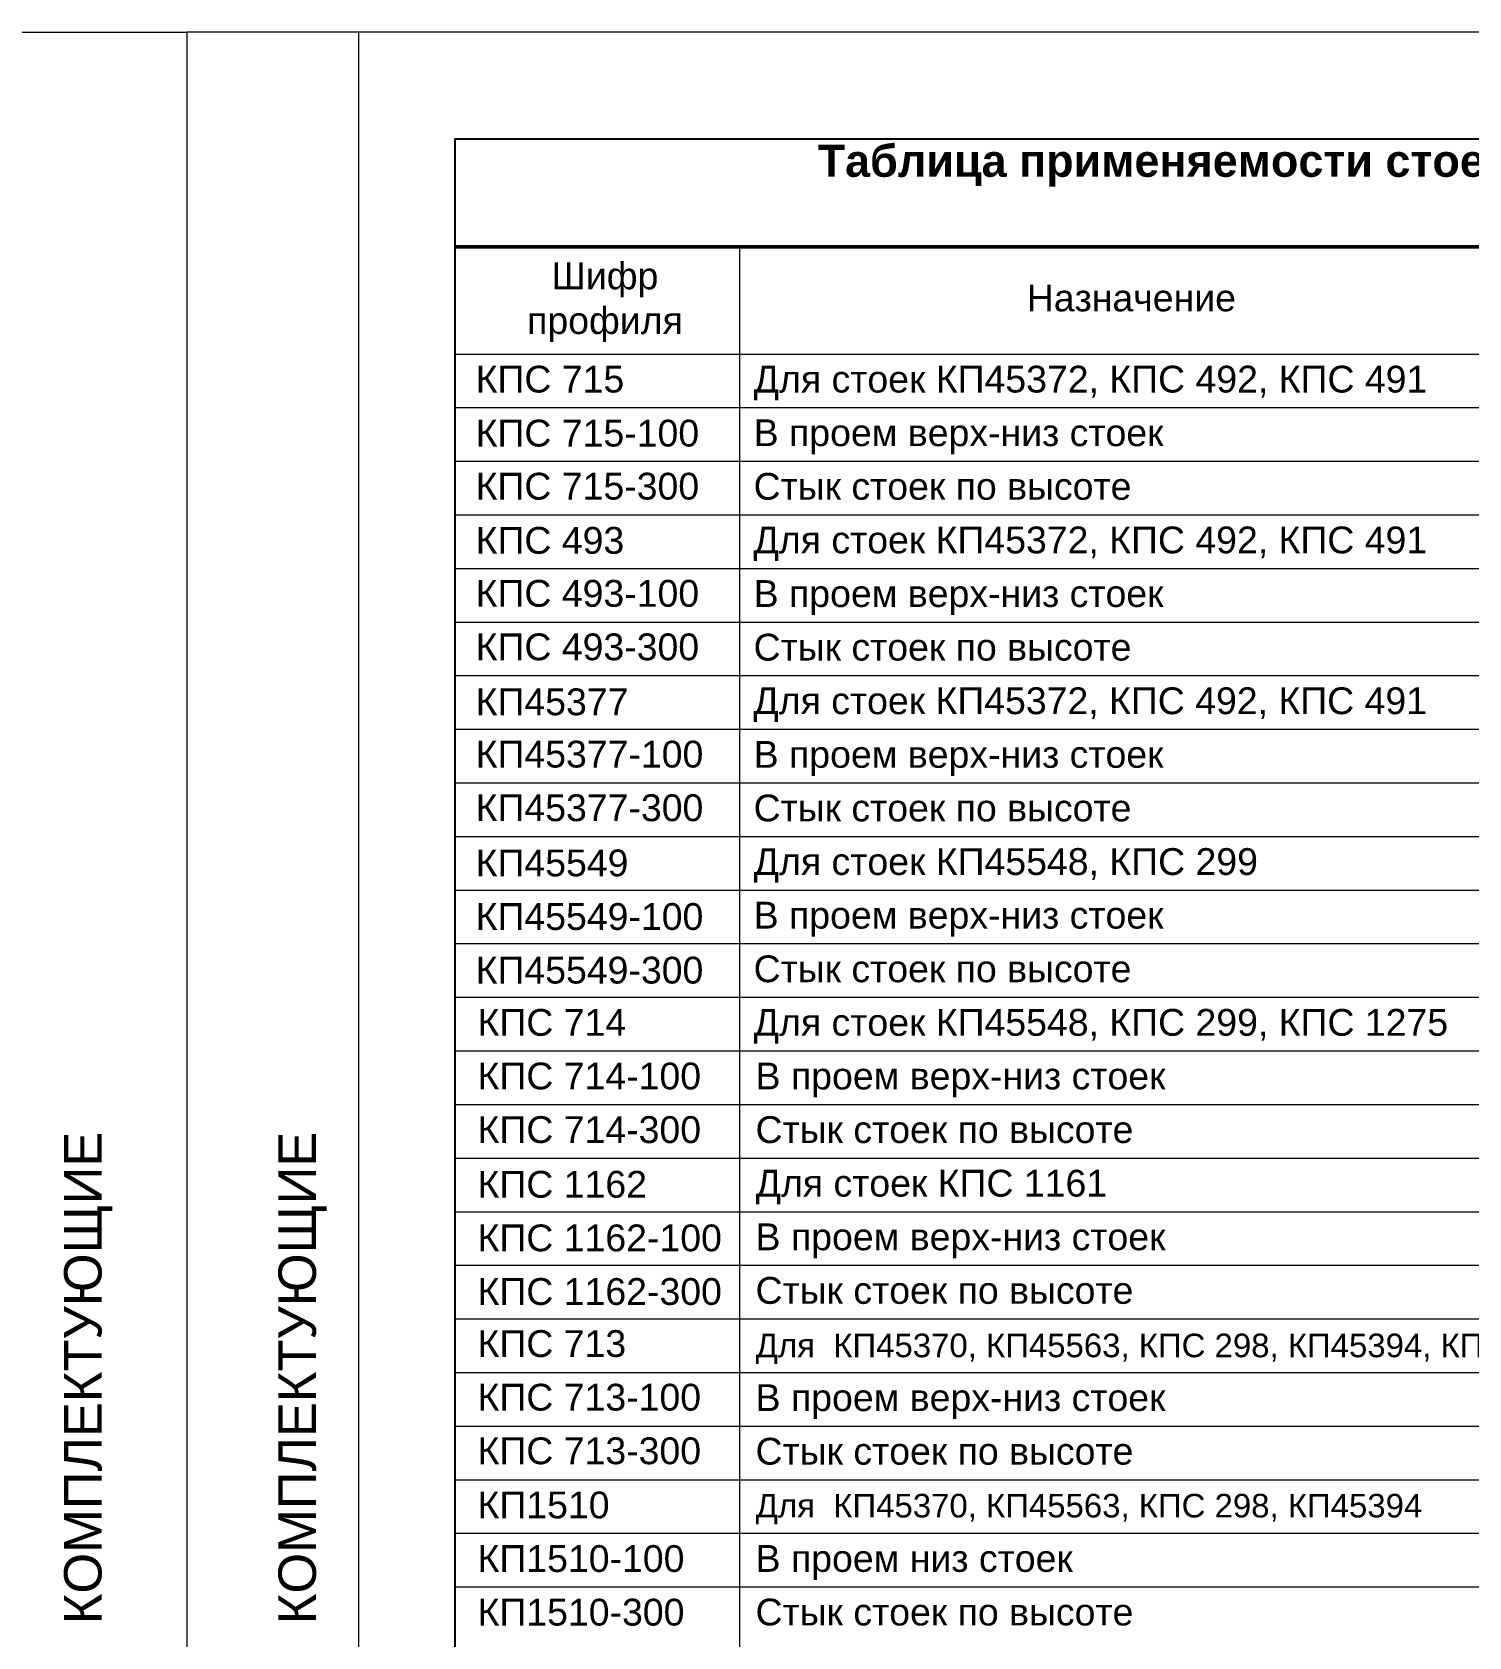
# Model space of a CAD drawing. Extents: x -37 to 4620, y -49 to 348.
# Drawn here: x 615.6 to 749.6, y 147.3 to 297 of the extents above; entities that cross this region are included whole.
import ezdxf

# ---------------------------------------------------------------- set-up
doc = ezdxf.new("R2010")
doc.units = 0
doc.header["$LTSCALE"] = 5
doc.layers.get('0').update_dxf_attribs({"linetype": 'CONTINUOUS', "lineweight": 30})
for name, color, linetype, lineweight in [('3', 1, 'CONTINUOUS', 20), ('4', 160, 'CONTINUOUS', 18), ('Рамки', 1, 'CONTINUOUS', 15), ('Текстовый', 7, 'CONTINUOUS', 9)]:
    doc.layers.add(name, color=color, linetype=linetype, lineweight=lineweight)
doc.layers.add('Скрытые', color=14, linetype='CONTINUOUS', plot=False)
doc.styles.add('Каталожный', font='arial.ttf', dxfattribs={"height": 2.5})
doc.styles.add('Фирм', font='arial.ttf', dxfattribs={"height": 3.5})

msp = doc.modelspace()

# ---------------------------------------------------------------- linework, layer by layer
at = {"linetype": 'Continuous', "lineweight": 50}
msp.add_line((655, 276.974), (820, 276.98, 0.033), dxfattribs=at)
at = {"layer": '3', "color": 0, "linetype": 'Continuous'}
msp.add_line((655, 266.974, -764.744), (820, 266.974), dxfattribs=at)
at = {"layer": '4', "linetype": 'Continuous'}
msp.add_line((646, 297), (646, 0), dxfattribs=at)
at = {"layer": 'Рамки'}
msp.add_line((655, 276.974), (655.001, 26.973, -0.004), dxfattribs=at)
at = {"layer": 'Рамки', "linetype": 'Continuous'}
for p, q in [((681.552, 276.975), (681.552, 26.974)), ((655, 261.973), (785.616, 261.974)), ((655, 256.973), (785.616, 256.974)), ((655, 251.973), (820, 251.974)), ((655, 246.973), (785.616, 246.974)), ((655, 241.973), (785.616, 241.974)), ((655, 236.973), (820, 236.974)), ((655, 231.973), (785.616, 231.974)), ((655, 226.973), (785.616, 226.974)), ((655, 221.973), (820, 221.974)), ((655, 216.973), (785.616, 216.974)), ((655, 211.973), (785.616, 211.974)), ((655, 206.973), (820, 206.974)), ((655, 201.973), (785.616, 201.974)), ((655, 196.973), (785.616, 196.974)), ((655, 191.973), (820, 191.974)), ((655, 186.973), (785.616, 186.974)), ((655, 181.973), (785.616, 181.974)), ((655, 176.973), (820, 176.974)), ((655, 171.973), (785.616, 171.974)), ((655, 166.973), (785.616, 166.974)), ((655, 161.973), (820, 161.974)), ((655, 156.973), (785.616, 156.974)), ((655, 151.973), (785.616, 151.974))]:
    msp.add_line(p, q, dxfattribs=at)
for points in [[(420, 297), (630, 297), (630, 0), (420, 0)], [(840, 297), (630, 297), (630, 0), (840, 0)]]:
    msp.add_lwpolyline(points, close=True, dxfattribs=at)
at = {"layer": 'Скрытые', "linetype": 'Continuous'}
msp.add_lwpolyline([(820, 10), (820, 287), (655, 287), (655, 10)], close=True, dxfattribs=at)

# ---------------------------------------------------------------- texts
at = {"layer": 'Текстовый', "style": 'Фирм'}
for p in [(622.043, 148.5), (642.043, 148.5)]:
    msp.add_text('КОМПЛЕКТУЮЩИЕ', height=3.5, rotation=90, dxfattribs=at).set_placement(p)
at = {"layer": 'Текстовый', "color": 1, "linetype": 'Continuous', "attachment_point": 1, "style": 'Каталожный'}
for s, insert, char_height, width in [('\\pxqc;{\\fArial|b1|i0|c204|p34;\\C256;Таблица применяемости стоечных закладных}', (654.803, 286.5), 3, 165), ('\\pxqc;Шифр профиля', (659.474, 275.51), 2.5, 19.07565), ('\\pxqc;Назначение', (708.59, 273.454), 2.5, 19.07565), ('\\pxql;КПС 715', (656.946, 265.881), 2.5, 15.84446), ('\\pxql;Для стоек КП45372, КПС 492, КПС 491', (682.888, 265.88), 2.5, 68.83715), ('\\pxql;КПС 715-100', (656.946, 260.844), 2.5, 25.49315), ('\\pxql;В проем верх-низ стоек', (682.884, 260.88), 2.5, 52.11519), ('\\pxql;КПС 715-300', (656.946, 255.895), 2.5, 24.08935), ('\\pxql;Стык стоек по высоте', (682.879, 255.88), 2.5, 52.11519), ('\\pxql;КПС 493', (656.947, 250.839), 2.5, 15.84446), ('\\pxql;Для стоек КП45372, КПС 492, КПС 491', (682.875, 250.88), 2.5, 68.83715), ('\\pxql;КПС 493-100', (656.947, 245.899), 2.5, 25.49315), ('\\pxql;В проем верх-низ стоек', (682.884, 245.879), 2.5, 52.11519), ('\\pxql;КПС 493-300', (656.947, 240.909), 2.5, 24.08935), ('\\pxql;Стык стоек по высоте', (682.879, 240.879), 2.5, 52.11519), ('\\pxql;КП45377', (656.947, 235.781), 2.5, 15.84446), ('\\pxql;Для стоек КП45372, КПС 492, КПС 491', (682.861, 235.88), 2.5, 68.83715), ('\\pxql;КП45377-100', (656.947, 230.902), 2.5, 25.49315), ('\\pxql;В проем верх-низ стоек', (682.884, 230.879), 2.5, 52.11519), ('\\pxql;КП45377-300', (656.947, 225.902), 2.5, 24.08935), ('\\pxql;Стык стоек по высоте', (682.879, 225.879), 2.5, 52.11519), ('\\pxql;КП45549', (656.947, 220.754), 2.5, 15.84446), ('\\pxql;Для стоек КП45548, КПС 299', (682.889, 220.88), 2.5, 52.11519), ('\\pxql;КП45549-100', (656.947, 215.754), 2.5, 25.49315), ('\\pxql;В проем верх-низ стоек', (682.884, 215.879), 2.5, 52.11519), ('\\pxql;КП45549-300', (656.947, 210.754), 2.5, 24.08935), ('\\pxql;Стык стоек по высоте', (682.879, 210.879), 2.5, 52.11519), ('\\pxql;КПС 714', (657.127, 205.879), 2.5, 15.84446), ('\\pxql;Для стоек КП45548, КПС 299, КПС 1275', (682.889, 205.88), 2.5, 67.81268), ('\\pxql;КПС 714-100', (657.127, 200.879), 2.5, 25.49315), ('\\pxql;В проем верх-низ стоек', (683.065, 200.879), 2.5, 52.11519), ('\\pxql;КПС 714-300', (657.127, 195.879), 2.5, 24.08935), ('\\pxql;Стык стоек по высоте', (683.06, 195.879), 2.5, 52.11519), ('\\pxql;КПС 1162', (657.127, 190.778), 2.5, 15.84446), ('\\pxql;Для стоек КПС 1161', (683.069, 190.88), 2.5, 62.19425), ('\\pxql;КПС 1162-100', (657.127, 185.778), 2.5, 25.49315), ('\\pxql;В проем верх-низ стоек', (683.065, 185.879), 2.5, 52.11519), ('\\pxql;КПС 1162-300', (657.127, 180.778), 2.5, 24.08935), ('\\pxql;Стык стоек по высоте', (683.06, 180.879), 2.5, 52.11519), ('\\pxql;КПС 713', (657.127, 175.92), 2.5, 15.84446), ('\\pxql;Для  КП45370, КП45563, КПС 298, КП45394, КПС 1272', (683.069, 175.598), 2.2, 78.57371), ('\\pxql;КПС 713-100', (657.127, 170.92), 2.5, 25.49315), ('\\pxql;В проем верх-низ стоек', (683.065, 170.879), 2.5, 52.11519), ('\\pxql;КПС 713-300', (657.127, 165.92), 2.5, 24.08935), ('\\pxql;Стык стоек по высоте', (683.06, 165.879), 2.5, 52.11519), ('\\pxql;КП1510', (657.127, 160.868), 2.5, 15.84446), ('\\pxql;Для  КП45370, КП45563, КПС 298, КП45394', (683.069, 160.654), 2.2, 78.57371), ('\\pxql;КП1510-100', (657.127, 155.868), 2.5, 25.49315), ('\\pxql;В проем низ стоек', (683.065, 155.879), 2.5, 52.11519), ('\\pxql;КП1510-300', (657.127, 150.868), 2.5, 24.08935), ('\\pxql;Стык стоек по высоте', (683.06, 150.879), 2.5, 52.11519)]:
    msp.add_mtext(s, dxfattribs=dict(at, insert=insert, char_height=char_height, width=width))

doc.saveas('drawing.dxf')
